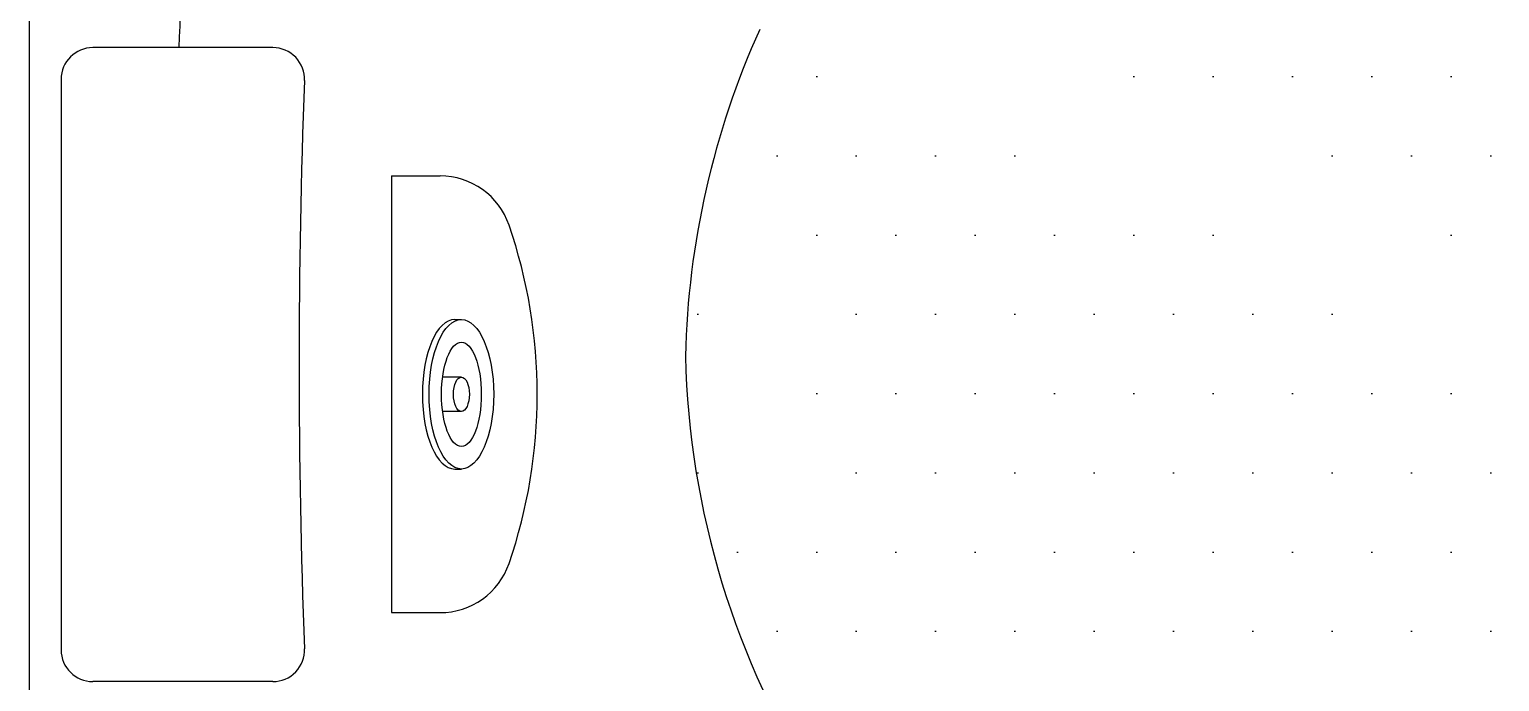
# Model space of a CAD drawing. Header units: millimetres. Extents: x -1273.18 to -1271.68, y 2221.55 to 2222.31.
# Drawn here: x -1273.1793 to -1272.7158, y 2221.8372 to 2222.0429 of the extents above; entities that cross this region are included whole.
import ezdxf

# ---------------------------------------------------------------- set-up
doc = ezdxf.new("R2010")
doc.units = ezdxf.units.MM
doc.header["$LTSCALE"] = 10
doc.layers.add('jacuzzi', color=1, linetype='Continuous')

msp = doc.modelspace()

# ---------------------------------------------------------------- hatches: boundary and pattern name
at = {"layer": 'jacuzzi'}
h = msp.add_hatch(dxfattribs=at)
h.set_pattern_fill('DOTS', color=256, scale=0.3999999999999915, style=0)
h.set_pattern_definition([(0, (-1272.381091022717, 2220.578010700866), (0.01249999999999973, 0.02499999999999946), [0, -0.02499999999999947])])
edge = h.paths.add_edge_path()
edge.add_arc((-1272.429255558247, 2220.423591819893), 1.716198979591798, 73.48765160067721, 106.6259416226537)
edge.add_arc((-1271.954548292007, 2222.024909290856), 0.04599999999999901, 26.11047086241911, 73.48765160067721)
edge.add_arc((-1272.152700130488, 2221.927790799485), 0.2666720472992878, 333.4199200658655, 386.1104708624192)
edge.add_arc((-1271.95535094375, 2221.82905149144), 0.04599999999999901, 278.3484922790213, 333.4199200658655)
edge.add_arc((-1272.429255558247, 2225.058413248465), 3.309948979591768, 272.470961405559, 278.3484922790213)
edge.add_line((-1272.28626095819, 2221.751258035431), (-1272.308428480849, 2221.772759074734))
edge.add_line((-1272.360362033954, 2221.769185684032), (-1272.308428480849, 2221.772759074734))
edge.add_arc((-1272.360990252125, 2221.799179105676), 0.02999999999999936, 180, 270.7972730211982)
edge.add_arc((-1272.429255558247, 2221.810790799485), 0.03826530612244815, 0, 180)
edge.add_arc((-1272.497520864369, 2221.799179105676), 0.02999999999999936, 269.2027269801044, 360)
edge.add_line((-1272.390990252125, 2221.810790799485), (-1272.390990252125, 2221.799179105676))
edge.add_line((-1272.467520864369, 2221.810790799485), (-1272.467520864369, 2221.799179105676))
edge.add_line((-1272.49814908254, 2221.769185684032), (-1272.550082635645, 2221.772759074734))
edge.add_line((-1272.572250158304, 2221.751258035431), (-1272.550082635645, 2221.772759074734))
edge.add_arc((-1272.429255558247, 2225.058413248465), 3.309948979591768, 261.8519387087567, 267.529038594441)
edge.add_arc((-1272.891860405235, 2221.827413450118), 0.04599999999999901, 212.5592360530966, 261.8519387087567)
edge.add_arc((-1272.705870169833, 2221.946172806778), 0.2666720472992878, 181.3713360671873, 212.5592360530966)
edge.add_arc((-1272.705870169833, 2221.933408792192), 0.2666720472992878, 155.7594702056402, 178.6286639328127)
edge.add_arc((-1272.90715997957, 2222.02404322113), 0.04591836734693779, 106.6259416226537, 155.7594702056402)

# ---------------------------------------------------------------- linework, layer by layer
for p, q in [((-1273.102522942008, 2222.037153624326), (-1273.159255558247, 2222.037153624326)), ((-1273.169255558247, 2222.027153624326), (-1273.169255558247, 2221.847153624326)), ((-1273.065071884778, 2221.996668350506), (-1273.065071884778, 2221.858913248465)), ((-1273.065071884778, 2221.996668350506), (-1273.049765762329, 2221.996668350506)), ((-1273.045192917195, 2221.951360813142), (-1273.043074437872, 2221.951360813142)), ((-1273.043074437872, 2221.933230029741), (-1273.049002263564, 2221.933230029741)), ((-1273.043074437872, 2221.922351569229), (-1273.049002263564, 2221.922351569229)), ((-1273.045192917195, 2221.904220785828), (-1273.043074437872, 2221.904220785828)), ((-1273.065071884778, 2221.858913248465), (-1273.049765762329, 2221.858913248465)), ((-1273.102522907536, 2221.837153624326), (-1273.159255558247, 2221.837153624326))]:
    msp.add_line(p, q, dxfattribs=at)
at = {"layer": 'jacuzzi', "color": 3}
msp.add_lwpolyline([(-1271.679255558247, 2221.570749983159, -0.4142135623759956), (-1271.70221474192, 2221.547790799485), (-1273.156296374573, 2221.547790799485, -0.414213562373095), (-1273.179255558247, 2221.570749983159), (-1273.179255558247, 2222.284831615812, -0.4142135623701944), (-1273.156296374573, 2222.307790799485), (-1271.70221474192, 2222.307790799485, -0.4142135623701944), (-1271.679255558246, 2222.284831615812)], format="xyb", close=True, dxfattribs=at)
at = {"layer": 'jacuzzi'}
for centre, radius, start, end in [((-1270.757879508463, 2221.937154071443), 2.376377512585409, 174.9599730419052, 177.5882431905232), ((-1272.705870169833, 2221.933408792192), 0.2666720472992878, 155.7594702056402, 178.6286639328127), ((-1273.159255558247, 2222.027153624326), 0.009999999999999787, 90, 180), ((-1273.102522942008, 2222.027153624326), 0.009999999999999787, 357.7923641857143, 90), ((-1270.767879508463, 2221.937154071443), 2.32637751258541, 177.7923641857143, 182.2076577611587), ((-1273.049765762329, 2221.973709166832), 0.0229591836734689, 18.92464441513579, 90), ((-1273.183694333757, 2221.927790799485), 0.1645408163265267, 341.0753555848642, 18.92464441513579), ((-1272.705870169833, 2221.946172806778), 0.2666720472992878, 181.3713360671873, 212.5592360530966), ((-1273.049765762329, 2221.881872432138), 0.0229591836734689, 270, 341.0753555848642), ((-1273.159255558247, 2221.847153624326), 0.009999999999999787, 180, 270), ((-1273.102522907536, 2221.847153624326), 0.009999999999999787, 270, 2.207657761158708)]:
    msp.add_arc(centre, radius, start, end, dxfattribs=at)
for centre, major_axis, ratio, start_param, end_param in [((-1273.045192917195, 2221.927790799485), (0, 0.02357001365683227), 0.4319527517569433, 6.283185307179586, 9.42477796076938), ((-1273.043074437872, 2221.927790799485), (0, -0.005439230256162373), 0.4618882339361124, -3.141592653589793, 3.141592653589793)]:
    msp.add_ellipse(centre, major_axis=major_axis, ratio=ratio, start_param=start_param, end_param=end_param, dxfattribs=at)
for major_axis, ratio in [((0, 0.02357001365683227), 0.4319527517569434), ((0, 0.01645716594742529), 0.3816444813108654)]:
    msp.add_ellipse((-1273.043074437872, 2221.927790799485), major_axis=major_axis, ratio=ratio, dxfattribs=at)

doc.saveas('drawing.dxf')
